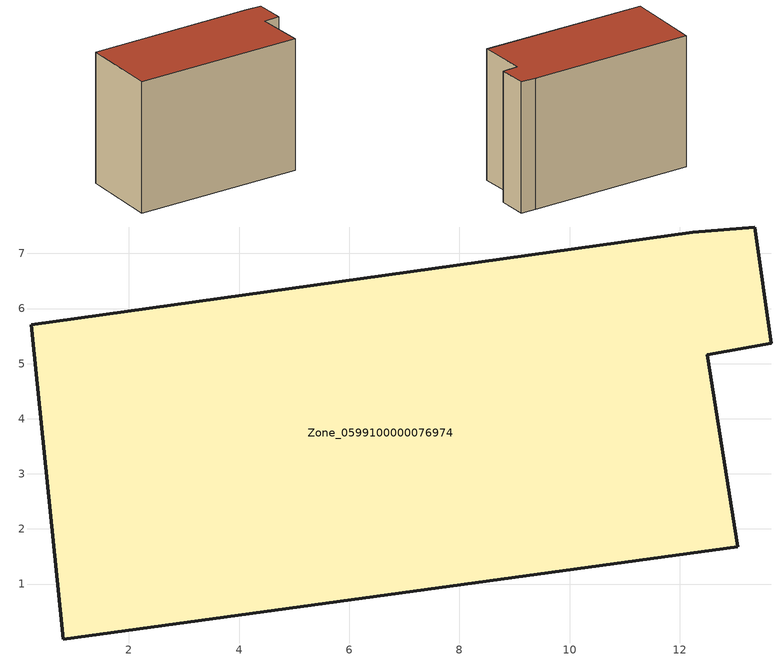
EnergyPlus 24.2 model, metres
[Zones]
Zone_0599100000076974
 floor ground (C_G): 0.81,0 0.23,5.7 12.23,7.38 13.36,7.48 13.66,5.37 12.5,5.16 13.05,1.68 z0
 wall outside (C_F): 13.66,5.37 13.36,7.48 12.23,7.38 0.23,5.7 0.81,0 13.05,1.68 12.5,5.16 13.66,5.37 z0:9.56
 roof outside (C_R): 0.81,0 13.05,1.68 12.5,5.16 13.66,5.37 13.36,7.48 12.23,7.38 0.23,5.7 z9.56
[BUILDING]
Pand.0599100000076974: North Axis=0; Terrain=City; Loads Convergence Tolerance Value=0.04; Temperature Convergence Tolerance Value=0.4; Solar Distribution=FullExterior; Maximum Number of Warmup Days=25; Minimum Number of Warmup Days=1
[Site:Location]
Rotterdam.The.Hague.AP_ZH_NLD Design_Conditions: Latitude=51.96; Longitude=4.45; Time Zone=1; Elevation=-4.5
[SITE:GROUNDTEMPERATURE:BUILDINGSURFACE]
18, 18, 18, 18, 18, 18, 18, 18, 18, 18, 18, 18
[MATERIAL] Thermal Absorptance=0.9; Solar Absorptance=0.7; Visible Absorptance=0.7
Name | Roughness | Thickness | Conductivity | Density | Specific Heat
G.TI.1946 | MediumSmooth | 0.15 | 1 | 540 | 1210
F.TI.1946 | Rough | 0.3 | 0.857143 | 1920 | 840
R.TI.1946 | MediumRough | 0.2 | 0.1 | 1500 | 1000
[CONSTRUCTION]
C_G: G.TI.1946
C_F: F.TI.1946
C_R: R.TI.1946
[ZONE]
Zone_0599100000076974: Type=1; Multiplier=1; Ceiling Height=Autocalculate; Volume=Autocalculate; Floor Area=autocalculate; Part of Total Floor Area=Yes
[ZONEINFILTRATION:DESIGNFLOWRATE]
Infil_Zone_0599100000076974: Zone or ZoneList or Space or SpaceList=Zone_0599100000076974; Schedule=AlwaysOn; Design Flow Rate Calculation Method=Flow/Area; Flow Rate per Floor Area=0.003; Constant Term Coefficient=1; Temperature Term Coefficient=0; Velocity Term Coefficient=0; Velocity Squared Term Coefficient=0
[HVACTEMPLATE:ZONE:IDEALLOADSAIRSYSTEM]
Zone_0599100000076974: Maximum Heating Supply Air Temperature=50; Minimum Cooling Supply Air Temperature=13; Maximum Heating Supply Air Humidity Ratio=0.0156; Minimum Cooling Supply Air Humidity Ratio=0.0077; Heating Limit=NoLimit; Cooling Limit=NoLimit; Dehumidification Control Type=ConstantSensibleHeatRatio; Cooling Sensible Heat Ratio=0.7; Dehumidification Setpoint=60; Humidification Control Type=None; Humidification Setpoint=30; Outdoor Air Method=None; Outdoor Air Flow Rate per Person=0.00944; Outdoor Air Flow Rate per Zone Floor Area=0; Outdoor Air Flow Rate per Zone=0; Demand Controlled Ventilation Type=None; Outdoor Air Economizer Type=NoEconomizer; Heat Recovery Type=None; Sensible Heat Recovery Effectiveness=0.7; Latent Heat Recovery Effectiveness=0.65
[ZONECONTROL:THERMOSTAT]
ThermostatControl_Zone_0599100000076974: Zone or ZoneList=Zone_0599100000076974; Control Type Schedule=DualSetpointControlType; Control 1=Thermostat_Zone_0599100000076974; Temperature Difference Between Cutout And Setpoint=0
[THERMOSTATSETPOINT:DUALSETPOINT]
Thermostat_Zone_0599100000076974: Heating Setpoint Temperature Schedule=HeatingSetpoint_Zone_0599100000076974; Cooling Setpoint Temperature Schedule=CoolingSetpoint_Zone_0599100000076974
[SCHEDULE:COMPACT]
HeatingSetpoint_Zone_0599100000076974: Through: 12/31, For: AllDays, Until: 24:00, 21
CoolingSetpoint_Zone_0599100000076974: Through: 12/31, For: AllDays, Until: 24:00, 24
DualSetpointControlType: Through: 12/31, For: AllDays, Until: 24:00, 4
AlwaysOn: Through: 12/31, For: AllDays, Until: 24:00, 1
